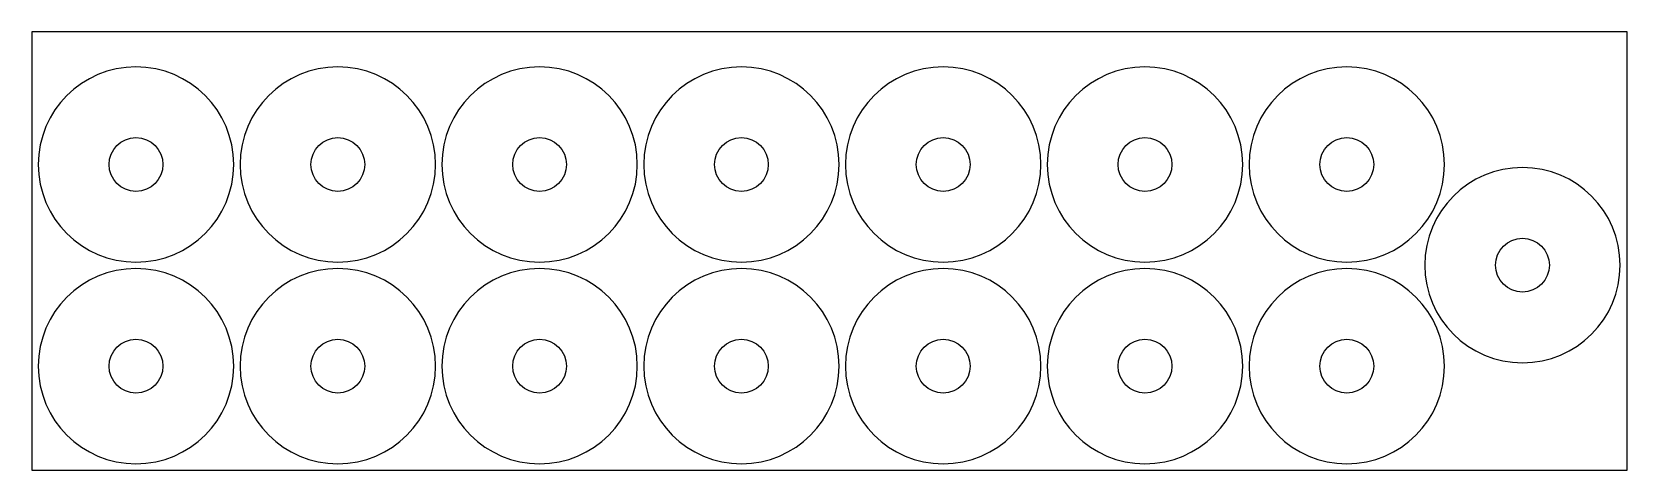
# Model space of a CAD drawing. Header units: metres. Extents: x 0 to 4000, y 0 to 1100.
import ezdxf

# ---------------------------------------------------------------- set-up
doc = ezdxf.new("R2010")
doc.units = ezdxf.units.M

msp = doc.modelspace()

# ---------------------------------------------------------------- linework, layer by layer
msp.add_lwpolyline([(0, 0), (4000, 0), (4000, 1100), (0, 1100)], close=True)
for points in [[(506, 767.1, 1), (16, 767.1, 1)], [(1012.1, 767.1, 1), (522.1, 767.1, 1)], [(1518.1, 767.1, 1), (1028.1, 767.1, 1)], [(2024.1, 767.1, 1), (1534.1, 767.1, 1)], [(2530.1, 767.1, 1), (2040.1, 767.1, 1)], [(3036.1, 767.1, 1), (2546.1, 767.1, 1)], [(3542.1, 767.1, 1), (3052.1, 767.1, 1)], [(328.5, 767.1, -1), (193.5, 767.1, -1)], [(834.6, 767.1, -1), (699.6, 767.1, -1)], [(1340.6, 767.1, -1), (1205.6, 767.1, -1)], [(1846.6, 767.1, -1), (1711.6, 767.1, -1)], [(2352.6, 767.1, -1), (2217.6, 767.1, -1)], [(2858.6, 767.1, -1), (2723.6, 767.1, -1)], [(3364.6, 767.1, -1), (3229.6, 767.1, -1)], [(3982.6, 514.5, 1), (3492.6, 514.5, 1)], [(3805.1, 514.5, -1), (3670.1, 514.5, -1)], [(506, 261, 1), (16, 261, 1)], [(1012.1, 261, 1), (522.1, 261, 1)], [(1518.1, 261, 1), (1028.1, 261, 1)], [(2024.1, 261, 1), (1534.1, 261, 1)], [(2530.1, 261, 1), (2040.1, 261, 1)], [(3036.1, 261, 1), (2546.1, 261, 1)], [(3542.1, 261, 1), (3052.1, 261, 1)], [(328.5, 261, -1), (193.5, 261, -1)], [(834.6, 261, -1), (699.6, 261, -1)], [(1340.6, 261, -1), (1205.6, 261, -1)], [(1846.6, 261, -1), (1711.6, 261, -1)], [(2352.6, 261, -1), (2217.6, 261, -1)], [(2858.6, 261, -1), (2723.6, 261, -1)], [(3364.6, 261, -1), (3229.6, 261, -1)]]:
    msp.add_lwpolyline(points, format="xyb", close=True)

doc.saveas('drawing.dxf')
